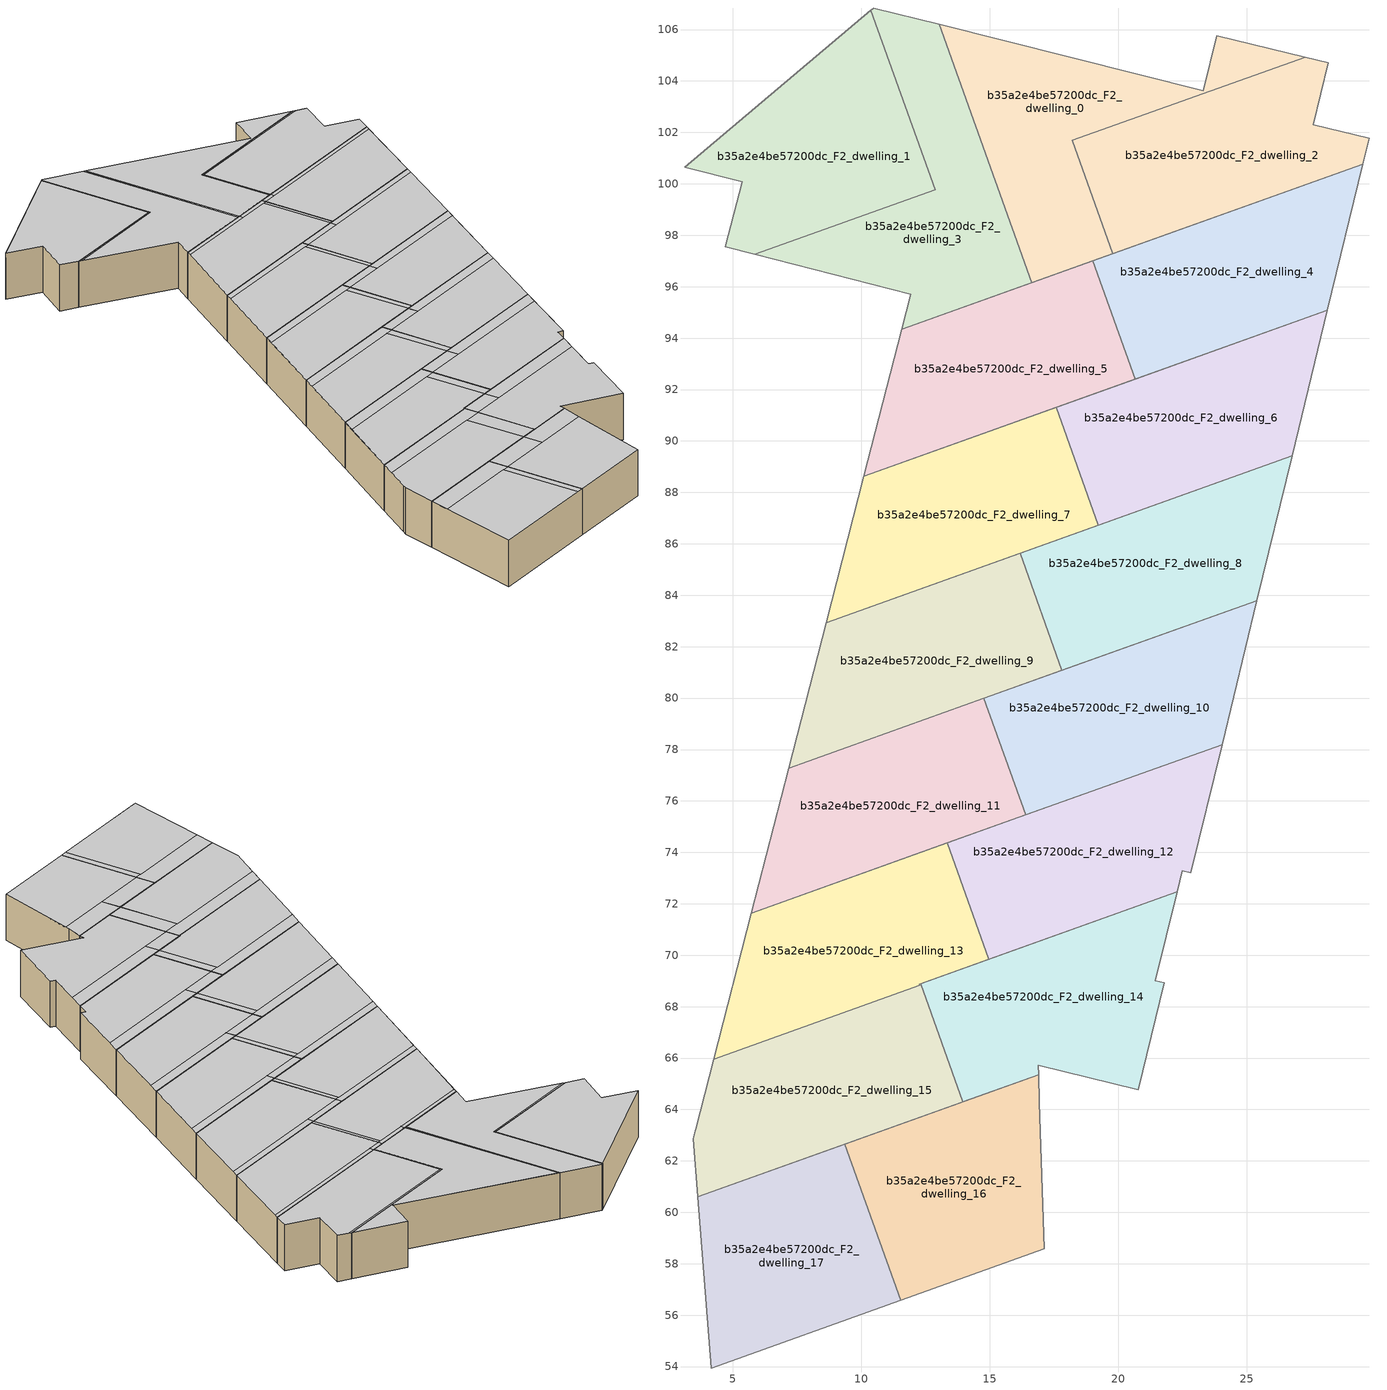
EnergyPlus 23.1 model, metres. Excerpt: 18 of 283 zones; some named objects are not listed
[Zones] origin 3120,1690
b35a2e4be57200dc_F2_dwelling_0
 floor to b35a2e4be57200dc_F1_dwelling_0 (EU_floor_Construction): 27.27,104.93 18.22,101.69 19.79,97.28 16.64,96.15 13.04,106.2 23.3,103.63 23.82,105.76 z6
 wall adiabatic (EU_wall_Construction): 27.27,104.93 23.82,105.76 23.3,103.63 13.04,106.2 / 16.64,96.15 19.79,97.28 z6:9
 wall to b35a2e4be57200dc_F2_dwelling_2 (EU_wall_Construction): 19.79,97.28 18.22,101.69 27.27,104.93 z6:9
 wall to b35a2e4be57200dc_F2_dwelling_3 (EU_wall_Construction): 13.04,106.2 16.64,96.15 z6:9
 ceiling to b35a2e4be57200dc_F3_dwelling_0 (EU_floor_Construction): 19.79,97.28 18.22,101.69 27.27,104.93 23.82,105.76 23.3,103.63 13.16,106.17 16.74,96.19 z9
 ceiling to b35a2e4be57200dc_F3_dwelling_3 (EU_floor_Construction): 16.74,96.19 13.16,106.17 13.04,106.2 16.64,96.15 z9
b35a2e4be57200dc_F2_dwelling_1
 floor to b35a2e4be57200dc_F1_dwelling_1 (EU_floor_Construction): 10.38,106.75 12.88,99.78 5.87,97.27 4.72,97.56 5.37,100.08 3.15,100.65 z6
 wall to b35a2e4be57200dc_F2_dwelling_3 (EU_wall_Construction): 5.87,97.27 12.88,99.78 10.38,106.75 z6:9
 wall adiabatic (EU_wall_Construction): 10.38,106.75 3.15,100.65 5.37,100.08 4.72,97.56 5.87,97.27 z6:9
 ceiling to b35a2e4be57200dc_F3_dwelling_1 (EU_floor_Construction): 12.88,99.78 10.38,106.75 3.15,100.65 5.37,100.08 4.72,97.56 5.87,97.27 z9
b35a2e4be57200dc_F2_dwelling_10
 floor to b35a2e4be57200dc_F1_dwelling_10 (EU_floor_Construction): 25.39,83.79 24.04,78.19 16.4,75.46 14.78,79.99 z6
 wall adiabatic (EU_wall_Construction): 16.4,75.46 24.04,78.19 25.39,83.79 14.78,79.99 z6:9
 wall to b35a2e4be57200dc_F2_dwelling_11 (EU_wall_Construction): 14.78,79.99 16.4,75.46 z6:9
 ceiling to b35a2e4be57200dc_F3_dwelling_10 (EU_floor_Construction): 24.04,78.19 25.2,82.99 15.01,79.34 16.4,75.46 z9
 ceiling to b35a2e4be57200dc_F3_dwelling_8 (EU_floor_Construction): 25.2,82.99 25.39,83.79 17.42,80.94 17.65,80.29 z9
 ceiling to b35a2e4be57200dc_F3_dwelling_9 (EU_floor_Construction): 17.65,80.29 17.47,80.8 17.42,80.94 14.78,79.99 15.01,79.34 z9
b35a2e4be57200dc_F2_dwelling_11
 floor to b35a2e4be57200dc_F1_dwelling_11 (EU_floor_Construction): 14.78,79.99 16.4,75.46 5.73,71.64 7.18,77.27 z6
 wall adiabatic (EU_wall_Construction): 14.78,79.99 7.18,77.27 5.73,71.64 16.4,75.46 z6:9
 ceiling to b35a2e4be57200dc_F3_dwelling_9 (EU_floor_Construction): 15.01,79.34 14.78,79.99 7.18,77.27 6.98,76.47 z9
 ceiling to b35a2e4be57200dc_F3_dwelling_10 (EU_floor_Construction): 16.4,75.46 15.01,79.34 14.53,79.17 15.92,75.29 z9
 ceiling adiabatic (EU_roof_Construction): 15.92,75.29 14.53,79.17 6.98,76.47 5.73,71.64 z9
b35a2e4be57200dc_F2_dwelling_12
 floor to b35a2e4be57200dc_F1_dwelling_12 (EU_floor_Construction): 24.04,78.19 22.83,73.21 22.49,73.29 22.29,72.46 14.97,69.84 13.35,74.37 z6
 wall to b35a2e4be57200dc_F2_dwelling_13 (EU_wall_Construction): 13.35,74.37 14.97,69.84 z6:9
 wall adiabatic (EU_wall_Construction): 14.97,69.84 22.29,72.46 22.49,73.29 22.83,73.21 24.04,78.19 13.35,74.37 z6:9
 ceiling to b35a2e4be57200dc_F3_dwelling_12 (EU_floor_Construction): 22.29,72.46 22.49,73.29 22.83,73.21 23.8,77.24 13.63,73.59 14.97,69.84 z9
 ceiling to b35a2e4be57200dc_F3_dwelling_10 (EU_floor_Construction): 23.8,77.24 24.04,78.19 15.92,75.29 16.2,74.51 z9
 ceiling to b35a2e4be57200dc_F3_dwelling_11 (EU_floor_Construction): 16.2,74.51 15.92,75.29 13.35,74.37 13.63,73.59 z9
b35a2e4be57200dc_F2_dwelling_13
 floor to b35a2e4be57200dc_F1_dwelling_13 (EU_floor_Construction): 13.35,74.37 14.97,69.84 12.26,68.88 12.28,68.83 4.27,65.96 5.73,71.64 z6
 wall adiabatic (EU_wall_Construction): 13.35,74.37 5.73,71.64 4.27,65.96 / 12.26,68.88 14.97,69.84 z6:9
 wall to b35a2e4be57200dc_F2_dwelling_15 (EU_wall_Construction): 4.27,65.96 12.28,68.83 12.26,68.88 z6:9
 ceiling to b35a2e4be57200dc_F3_dwelling_13 (EU_floor_Construction): 12.28,68.83 12.26,68.88 14.37,69.63 13.02,73.38 5.49,70.68 4.27,65.96 z9
 ceiling to b35a2e4be57200dc_F3_dwelling_11 (EU_floor_Construction): 13.63,73.59 13.35,74.37 5.73,71.64 5.49,70.68 z9
 ceiling to b35a2e4be57200dc_F3_dwelling_12 (EU_floor_Construction): 14.97,69.84 13.63,73.59 13.02,73.37 14.37,69.63 z9
b35a2e4be57200dc_F2_dwelling_14
 floor to b35a2e4be57200dc_F1_dwelling_14 (EU_floor_Construction): 22.29,72.46 21.45,69.01 21.79,68.93 20.78,64.78 16.89,65.72 16.9,65.35 13.96,64.29 12.31,68.89 z6
 wall adiabatic (EU_wall_Construction): 13.96,64.29 16.9,65.35 16.89,65.72 20.78,64.78 21.79,68.93 21.45,69.01 22.29,72.46 12.31,68.89 z6:9
 wall to b35a2e4be57200dc_F2_dwelling_15 (EU_wall_Construction): 12.31,68.89 13.96,64.29 z6:9
 ceiling to b35a2e4be57200dc_F3_dwelling_14 (EU_floor_Construction): 20.78,64.78 21.79,68.93 21.45,69.02 22.01,71.33 12.64,67.97 13.96,64.29 16.9,65.35 16.89,65.72 z9
 ceiling to b35a2e4be57200dc_F3_dwelling_12 (EU_floor_Construction): 22.01,71.33 22.29,72.46 14.37,69.63 14.69,68.71 z9
 ceiling to b35a2e4be57200dc_F3_dwelling_13 (EU_floor_Construction): 14.69,68.71 14.37,69.63 12.31,68.89 12.64,67.97 z9
b35a2e4be57200dc_F2_dwelling_15
 floor to b35a2e4be57200dc_F1_dwelling_15 (EU_floor_Construction): 12.31,68.89 13.96,64.29 13.91,64.28 3.65,60.6 3.47,62.87 3.55,63.17 3.57,63.23 4.27,65.96 12.28,68.83 12.26,68.88 z6
 wall adiabatic (EU_wall_Construction): 4.27,65.96 3.57,63.23 3.55,63.17 3.47,62.87 3.65,60.6 13.91,64.28 13.96,64.29 / 12.31,68.89 12.26,68.88 z6:9
 ceiling to b35a2e4be57200dc_F3_dwelling_15 (EU_floor_Construction): 12.83,63.89 11.51,67.57 3.99,64.88 3.57,63.23 3.56,63.19 3.47,62.87 3.65,60.6 z9
 ceiling to b35a2e4be57200dc_F3_dwelling_13 (EU_floor_Construction): 12.64,67.97 12.31,68.89 12.26,68.88 12.28,68.83 4.27,65.96 3.99,64.88 z9
 ceiling to b35a2e4be57200dc_F3_dwelling_14 (EU_floor_Construction): 13.96,64.29 12.64,67.97 11.51,67.57 12.83,63.89 z9
b35a2e4be57200dc_F2_dwelling_16
 floor to b35a2e4be57200dc_F1_dwelling_16 (EU_floor_Construction): 16.9,65.35 16.92,64.29 17.13,58.59 11.54,56.59 9.37,62.65 z6
 wall adiabatic (EU_wall_Construction): 11.54,56.59 17.13,58.59 16.92,64.29 16.9,65.35 9.37,62.65 z6:9
 wall to b35a2e4be57200dc_F2_dwelling_17 (EU_wall_Construction): 9.37,62.65 11.54,56.59 z6:9
 ceiling to b35a2e4be57200dc_F3_dwelling_16 (EU_floor_Construction): 17.13,58.59 16.93,64 9.8,61.45 11.54,56.59 z9
 ceiling to b35a2e4be57200dc_F3_dwelling_14 (EU_floor_Construction): 16.93,64 16.92,64.29 16.9,65.35 12.83,63.89 13.26,62.68 z9
 ceiling to b35a2e4be57200dc_F3_dwelling_15 (EU_floor_Construction): 13.26,62.68 12.83,63.89 9.37,62.65 9.8,61.45 z9
b35a2e4be57200dc_F2_dwelling_17
 floor to b35a2e4be57200dc_F1_dwelling_17 (EU_floor_Construction): 9.37,62.65 11.54,56.59 4.16,53.95 3.65,60.6 z6
 wall adiabatic (EU_wall_Construction): 9.37,62.65 3.65,60.6 4.16,53.95 11.54,56.59 z6:9
 ceiling to b35a2e4be57200dc_F3_dwelling_17 (EU_floor_Construction): 11.12,56.44 9.38,61.29 3.75,59.28 4.17,53.95 z9
 ceiling to b35a2e4be57200dc_F3_dwelling_15 (EU_floor_Construction): 9.8,61.45 9.37,62.65 3.65,60.6 3.75,59.28 z9
 ceiling to b35a2e4be57200dc_F3_dwelling_16 (EU_floor_Construction): 11.54,56.59 9.8,61.45 9.38,61.29 11.12,56.44 z9
b35a2e4be57200dc_F2_dwelling_2
 floor to b35a2e4be57200dc_F1_dwelling_2 (EU_floor_Construction): 28.17,104.71 27.59,102.3 29.76,101.77 29.51,100.76 19.79,97.28 18.22,101.69 27.27,104.93 z6
 wall adiabatic (EU_wall_Construction): 19.79,97.28 29.51,100.76 29.76,101.77 27.59,102.3 28.17,104.71 27.27,104.93 z6:9
 ceiling to b35a2e4be57200dc_F3_dwelling_2 (EU_floor_Construction): 29.51,100.76 29.76,101.77 27.59,102.3 28.17,104.71 27.48,104.88 18.33,101.6 19.87,97.31 z9
 ceiling to b35a2e4be57200dc_F3_dwelling_0 (EU_floor_Construction): 27.48,104.88 27.27,104.93 18.22,101.69 19.79,97.28 19.87,97.31 18.33,101.6 z9
b35a2e4be57200dc_F2_dwelling_3
 floor to b35a2e4be57200dc_F1_dwelling_3 (EU_floor_Construction): 13.04,106.2 16.64,96.15 11.58,94.34 11.93,95.71 5.87,97.27 12.88,99.78 10.38,106.75 10.48,106.84 z6
 wall adiabatic (EU_wall_Construction): 13.04,106.2 10.48,106.84 10.38,106.75 / 5.87,97.27 11.93,95.71 11.58,94.34 16.64,96.15 z6:9
 ceiling to b35a2e4be57200dc_F3_dwelling_3 (EU_floor_Construction): 16.64,96.15 13.04,106.2 10.48,106.84 10.43,106.79 12.97,99.69 6.08,97.21 11.93,95.71 11.58,94.34 z9
 ceiling to b35a2e4be57200dc_F3_dwelling_1 (EU_floor_Construction): 12.97,99.69 10.43,106.79 10.38,106.75 12.88,99.78 5.87,97.27 6.08,97.21 z9
b35a2e4be57200dc_F2_dwelling_4
 floor to b35a2e4be57200dc_F1_dwelling_4 (EU_floor_Construction): 29.51,100.76 28.13,95.08 20.66,92.4 19.01,97 z6
 wall adiabatic (EU_wall_Construction): 20.66,92.4 28.13,95.08 29.51,100.76 19.01,97 z6:9
 wall to b35a2e4be57200dc_F2_dwelling_5 (EU_wall_Construction): 19.01,97 20.66,92.4 z6:9
 ceiling to b35a2e4be57200dc_F3_dwelling_4 (EU_floor_Construction): 28.13,95.08 29.43,100.44 19.1,96.74 20.66,92.4 z9
 ceiling to b35a2e4be57200dc_F3_dwelling_0 (EU_floor_Construction): 19.96,97.05 19.87,97.31 19.01,97 19.1,96.74 z9
 ceiling adiabatic (EU_roof_Construction): 29.43,100.44 29.51,100.76 19.87,97.31 19.96,97.05 z9
b35a2e4be57200dc_F2_dwelling_5
 floor to b35a2e4be57200dc_F1_dwelling_5 (EU_floor_Construction): 19.01,97 20.66,92.4 10.11,88.62 11.58,94.34 z6
 wall adiabatic (EU_wall_Construction): 19.01,97 11.58,94.34 10.11,88.62 20.66,92.4 z6:9
 ceiling to b35a2e4be57200dc_F3_dwelling_5 (EU_floor_Construction): 20.44,92.32 18.89,96.66 11.5,94.02 10.11,88.62 z9
 ceiling to b35a2e4be57200dc_F3_dwelling_3 (EU_floor_Construction): 16.83,95.92 16.74,96.19 11.58,94.34 11.5,94.02 z9
 ceiling to b35a2e4be57200dc_F3_dwelling_0 (EU_floor_Construction): 19.1,96.74 19.01,97 16.74,96.19 16.83,95.92 z9
 ceiling to b35a2e4be57200dc_F3_dwelling_4 (EU_floor_Construction): 20.66,92.4 19.1,96.74 18.89,96.66 20.44,92.32 z9
b35a2e4be57200dc_F2_dwelling_6
 floor to b35a2e4be57200dc_F1_dwelling_6 (EU_floor_Construction): 28.13,95.08 26.76,89.42 19.23,86.72 17.59,91.3 z6
 wall adiabatic (EU_wall_Construction): 19.23,86.72 26.76,89.42 28.13,95.08 17.59,91.3 z6:9
 wall to b35a2e4be57200dc_F2_dwelling_7 (EU_wall_Construction): 17.59,91.3 19.23,86.72 z6:9
 ceiling to b35a2e4be57200dc_F3_dwelling_6 (EU_floor_Construction): 26.76,89.42 28.02,94.59 17.73,90.91 19.23,86.72 z9
 ceiling to b35a2e4be57200dc_F3_dwelling_4 (EU_floor_Construction): 28.02,94.59 28.13,95.08 20.44,92.32 20.58,91.93 z9
 ceiling to b35a2e4be57200dc_F3_dwelling_5 (EU_floor_Construction): 20.58,91.93 20.44,92.32 17.59,91.3 17.73,90.91 z9
b35a2e4be57200dc_F2_dwelling_7
 floor to b35a2e4be57200dc_F1_dwelling_7 (EU_floor_Construction): 17.59,91.3 19.23,86.72 8.64,82.93 10.11,88.62 z6
 wall adiabatic (EU_wall_Construction): 17.59,91.3 10.11,88.62 8.64,82.93 19.23,86.72 z6:9
 ceiling to b35a2e4be57200dc_F3_dwelling_7 (EU_floor_Construction): 18.93,86.61 17.43,90.8 9.98,88.14 8.64,82.93 z9
 ceiling to b35a2e4be57200dc_F3_dwelling_5 (EU_floor_Construction): 17.73,90.91 17.59,91.3 10.11,88.62 9.98,88.14 z9
 ceiling to b35a2e4be57200dc_F3_dwelling_6 (EU_floor_Construction): 19.23,86.72 17.73,90.91 17.43,90.8 18.93,86.61 z9
b35a2e4be57200dc_F2_dwelling_8
 floor to b35a2e4be57200dc_F1_dwelling_8 (EU_floor_Construction): 26.76,89.42 25.39,83.79 17.81,81.08 16.18,85.63 z6
 wall adiabatic (EU_wall_Construction): 17.81,81.08 25.39,83.79 26.76,89.42 16.18,85.63 z6:9
 wall to b35a2e4be57200dc_F2_dwelling_9 (EU_wall_Construction): 16.18,85.63 17.81,81.08 z6:9
 ceiling to b35a2e4be57200dc_F3_dwelling_8 (EU_floor_Construction): 25.39,83.79 26.6,88.78 16.37,85.11 17.81,81.08 z9
 ceiling to b35a2e4be57200dc_F3_dwelling_6 (EU_floor_Construction): 26.6,88.78 26.76,89.42 18.93,86.61 19.11,86.09 z9
 ceiling to b35a2e4be57200dc_F3_dwelling_7 (EU_floor_Construction): 19.11,86.09 18.93,86.61 16.18,85.63 16.37,85.11 z9
b35a2e4be57200dc_F2_dwelling_9
 floor to b35a2e4be57200dc_F1_dwelling_9 (EU_floor_Construction): 16.18,85.63 17.81,81.08 7.18,77.27 8.64,82.93 z6
 wall adiabatic (EU_wall_Construction): 16.18,85.63 8.64,82.93 7.18,77.27 17.81,81.08 z6:9
 ceiling to b35a2e4be57200dc_F3_dwelling_9 (EU_floor_Construction): 17.42,80.94 15.98,84.97 8.48,82.28 7.18,77.27 z9
 ceiling to b35a2e4be57200dc_F3_dwelling_7 (EU_floor_Construction): 16.37,85.11 16.18,85.63 8.64,82.93 8.48,82.28 z9
 ceiling to b35a2e4be57200dc_F3_dwelling_8 (EU_floor_Construction): 17.81,81.08 16.37,85.11 15.98,84.97 17.42,80.94 z9
[Building]
EU S2 Campaign: North Axis=0; Terrain=City; Solar Distribution=FullExterior
[Site:Location]
Helsinki-Vantaa.AP: Latitude=60.317; Longitude=24.963; Time Zone=2; Elevation=54.6
[SizingPeriod:WeatherFileDays]
AnnualSizingPeriod: Begin Month=1; Begin Day of Month=1; End Month=12; End Day of Month=31; Day of Week for Start Day=Monday; Use Weather File Daylight Saving Period=No; Use Weather File Rain and Snow Indicators=No
[MATERIAL]
EU_InternalMass_Material: Roughness=MediumRough; Thickness=0.1; Conductivity=1; Density=1800; Specific Heat=900; Thermal Absorptance=0.9; Solar Absorptance=0.7; Visible Absorptance=0.7
[MATERIAL:NOMASS] Roughness=MediumRough; Thermal Absorptance=0.9; Solar Absorptance=0.7; Visible Absorptance=0.7
Name | Thermal Resistance
EU_wall_NoMass | 5.91765
EU_roof_NoMass | 11.1778
EU_floor_NoMass | 6.2875
[CONSTRUCTION]
EU_wall_Construction: EU_wall_NoMass
EU_roof_Construction: EU_roof_NoMass
EU_floor_Construction: EU_floor_NoMass
EU_InternalMass_Construction: EU_InternalMass_Material
[ZONE] Type=1; Multiplier=1; Ceiling Height=autocalculate; Floor Area=autocalculate; Part of Total Floor Area=Yes
Name | Volume
b35a2e4be57200dc_F2_dwelling_0 | 139.996
b35a2e4be57200dc_F2_dwelling_1 | 140.023
b35a2e4be57200dc_F2_dwelling_10 | 139.991
b35a2e4be57200dc_F2_dwelling_11 | 139.993
b35a2e4be57200dc_F2_dwelling_12 | 140.019
b35a2e4be57200dc_F2_dwelling_13 | 141.281
b35a2e4be57200dc_F2_dwelling_14 | 144.832
b35a2e4be57200dc_F2_dwelling_15 | 145.047
b35a2e4be57200dc_F2_dwelling_16 | 134.462
b35a2e4be57200dc_F2_dwelling_17 | 134.453
b35a2e4be57200dc_F2_dwelling_2 | 140.013
b35a2e4be57200dc_F2_dwelling_3 | 140.01
b35a2e4be57200dc_F2_dwelling_4; b35a2e4be57200dc_F2_dwelling_9 | 140.009
b35a2e4be57200dc_F2_dwelling_5; b35a2e4be57200dc_F2_dwelling_7 | 140.016
b35a2e4be57200dc_F2_dwelling_6 | 140.03
b35a2e4be57200dc_F2_dwelling_8 | 140.008
[INTERNALMASS] Construction=EU_InternalMass_Construction
Name | Zone or ZoneList | Surface Area
b35a2e4be57200dc_F2_dwelling_0_EU_InternalMass | b35a2e4be57200dc_F2_dwelling_0 | 46.6614
b35a2e4be57200dc_F2_dwelling_1_EU_InternalMass | b35a2e4be57200dc_F2_dwelling_1 | 46.6747
b35a2e4be57200dc_F2_dwelling_2_EU_InternalMass | b35a2e4be57200dc_F2_dwelling_2 | 46.6709
b35a2e4be57200dc_F2_dwelling_3_EU_InternalMass | b35a2e4be57200dc_F2_dwelling_3 | 46.6712
b35a2e4be57200dc_F2_dwelling_4_EU_InternalMass | b35a2e4be57200dc_F2_dwelling_4 | 46.6711
b35a2e4be57200dc_F2_dwelling_5_EU_InternalMass | b35a2e4be57200dc_F2_dwelling_5 | 46.6737
b35a2e4be57200dc_F2_dwelling_6_EU_InternalMass | b35a2e4be57200dc_F2_dwelling_6 | 46.6776
b35a2e4be57200dc_F2_dwelling_7_EU_InternalMass | b35a2e4be57200dc_F2_dwelling_7 | 46.6709
b35a2e4be57200dc_F2_dwelling_8_EU_InternalMass | b35a2e4be57200dc_F2_dwelling_8 | 46.6715
b35a2e4be57200dc_F2_dwelling_9_EU_InternalMass | b35a2e4be57200dc_F2_dwelling_9 | 46.6699
b35a2e4be57200dc_F2_dwelling_10_EU_InternalMass | b35a2e4be57200dc_F2_dwelling_10 | 46.6635
b35a2e4be57200dc_F2_dwelling_11_EU_InternalMass | b35a2e4be57200dc_F2_dwelling_11 | 46.664
b35a2e4be57200dc_F2_dwelling_12_EU_InternalMass | b35a2e4be57200dc_F2_dwelling_12 | 46.6731
b35a2e4be57200dc_F2_dwelling_13_EU_InternalMass | b35a2e4be57200dc_F2_dwelling_13 | 47.0949
b35a2e4be57200dc_F2_dwelling_14_EU_InternalMass | b35a2e4be57200dc_F2_dwelling_14 | 48.2772
b35a2e4be57200dc_F2_dwelling_15_EU_InternalMass | b35a2e4be57200dc_F2_dwelling_15 | 48.3482
b35a2e4be57200dc_F2_dwelling_16_EU_InternalMass | b35a2e4be57200dc_F2_dwelling_16 | 44.8198
b35a2e4be57200dc_F2_dwelling_17_EU_InternalMass | b35a2e4be57200dc_F2_dwelling_17 | 44.819
[OTHEREQUIPMENT] Fuel Type=Electricity; Design Level Calculation Method=Watts/Area; Power per Zone Floor Area=1; Fraction Latent=0; Fraction Radiant=0; Fraction Lost=0; Carbon Dioxide Generation Rate=0; EndUse Subcategory=EU_Step8_InternalGains
Name | Zone or ZoneList or Space or SpaceList | Schedule
EU_Step8_InternalGain_b35a2e4be57200dc_F2_dwelling_0_f000 | b35a2e4be57200dc_F2_dwelling_0 | EU_Step8_GainSchedule_b35a2e4be57200dc_F2_dwelling_0_f000
EU_Step8_InternalGain_b35a2e4be57200dc_F2_dwelling_1_f000 | b35a2e4be57200dc_F2_dwelling_1 | EU_Step8_GainSchedule_b35a2e4be57200dc_F2_dwelling_1_f000
EU_Step8_InternalGain_b35a2e4be57200dc_F2_dwelling_2_f000 | b35a2e4be57200dc_F2_dwelling_2 | EU_Step8_GainSchedule_b35a2e4be57200dc_F2_dwelling_2_f000
EU_Step8_InternalGain_b35a2e4be57200dc_F2_dwelling_3_f000 | b35a2e4be57200dc_F2_dwelling_3 | EU_Step8_GainSchedule_b35a2e4be57200dc_F2_dwelling_3_f000
EU_Step8_InternalGain_b35a2e4be57200dc_F2_dwelling_4_f000 | b35a2e4be57200dc_F2_dwelling_4 | EU_Step8_GainSchedule_b35a2e4be57200dc_F2_dwelling_4_f000
EU_Step8_InternalGain_b35a2e4be57200dc_F2_dwelling_5_f000 | b35a2e4be57200dc_F2_dwelling_5 | EU_Step8_GainSchedule_b35a2e4be57200dc_F2_dwelling_5_f000
EU_Step8_InternalGain_b35a2e4be57200dc_F2_dwelling_6_f000 | b35a2e4be57200dc_F2_dwelling_6 | EU_Step8_GainSchedule_b35a2e4be57200dc_F2_dwelling_6_f000
EU_Step8_InternalGain_b35a2e4be57200dc_F2_dwelling_7_f000 | b35a2e4be57200dc_F2_dwelling_7 | EU_Step8_GainSchedule_b35a2e4be57200dc_F2_dwelling_7_f000
EU_Step8_InternalGain_b35a2e4be57200dc_F2_dwelling_8_f000 | b35a2e4be57200dc_F2_dwelling_8 | EU_Step8_GainSchedule_b35a2e4be57200dc_F2_dwelling_8_f000
EU_Step8_InternalGain_b35a2e4be57200dc_F2_dwelling_9_f000 | b35a2e4be57200dc_F2_dwelling_9 | EU_Step8_GainSchedule_b35a2e4be57200dc_F2_dwelling_9_f000
EU_Step8_InternalGain_b35a2e4be57200dc_F2_dwelling_10_f000 | b35a2e4be57200dc_F2_dwelling_10 | EU_Step8_GainSchedule_b35a2e4be57200dc_F2_dwelling_10_f000
EU_Step8_InternalGain_b35a2e4be57200dc_F2_dwelling_11_f000 | b35a2e4be57200dc_F2_dwelling_11 | EU_Step8_GainSchedule_b35a2e4be57200dc_F2_dwelling_11_f000
EU_Step8_InternalGain_b35a2e4be57200dc_F2_dwelling_12_f000 | b35a2e4be57200dc_F2_dwelling_12 | EU_Step8_GainSchedule_b35a2e4be57200dc_F2_dwelling_12_f000
EU_Step8_InternalGain_b35a2e4be57200dc_F2_dwelling_13_f000 | b35a2e4be57200dc_F2_dwelling_13 | EU_Step8_GainSchedule_b35a2e4be57200dc_F2_dwelling_13_f000
EU_Step8_InternalGain_b35a2e4be57200dc_F2_dwelling_14_f000 | b35a2e4be57200dc_F2_dwelling_14 | EU_Step8_GainSchedule_b35a2e4be57200dc_F2_dwelling_14_f000
EU_Step8_InternalGain_b35a2e4be57200dc_F2_dwelling_15_f000 | b35a2e4be57200dc_F2_dwelling_15 | EU_Step8_GainSchedule_b35a2e4be57200dc_F2_dwelling_15_f000
EU_Step8_InternalGain_b35a2e4be57200dc_F2_dwelling_16_f000 | b35a2e4be57200dc_F2_dwelling_16 | EU_Step8_GainSchedule_b35a2e4be57200dc_F2_dwelling_16_f000
EU_Step8_InternalGain_b35a2e4be57200dc_F2_dwelling_17_f000 | b35a2e4be57200dc_F2_dwelling_17 | EU_Step8_GainSchedule_b35a2e4be57200dc_F2_dwelling_17_f000
[ZONEVENTILATION:DESIGNFLOWRATE] Schedule=EU_AlwaysOn; Design Flow Rate Calculation Method=AirChanges/Hour; Air Changes per Hour=0.596421; Ventilation Type=Natural; Fan Pressure Rise=0; Fan Total Efficiency=1; Constant Term Coefficient=1; Temperature Term Coefficient=0; Velocity Term Coefficient=0; Velocity Squared Term Coefficient=0; Minimum Indoor Temperature=-100; Maximum Indoor Temperature=100; Delta Temperature=-100; Minimum Outdoor Temperature=-100; Maximum Outdoor Temperature=100; Maximum Wind Speed=40
Name | Zone or ZoneList or Space or SpaceList
EU_ConstantAir_b35a2e4be57200dc_F2_dwelling_0 | b35a2e4be57200dc_F2_dwelling_0
EU_ConstantAir_b35a2e4be57200dc_F2_dwelling_1 | b35a2e4be57200dc_F2_dwelling_1
EU_ConstantAir_b35a2e4be57200dc_F2_dwelling_2 | b35a2e4be57200dc_F2_dwelling_2
EU_ConstantAir_b35a2e4be57200dc_F2_dwelling_3 | b35a2e4be57200dc_F2_dwelling_3
EU_ConstantAir_b35a2e4be57200dc_F2_dwelling_4 | b35a2e4be57200dc_F2_dwelling_4
EU_ConstantAir_b35a2e4be57200dc_F2_dwelling_5 | b35a2e4be57200dc_F2_dwelling_5
EU_ConstantAir_b35a2e4be57200dc_F2_dwelling_6 | b35a2e4be57200dc_F2_dwelling_6
EU_ConstantAir_b35a2e4be57200dc_F2_dwelling_7 | b35a2e4be57200dc_F2_dwelling_7
EU_ConstantAir_b35a2e4be57200dc_F2_dwelling_8 | b35a2e4be57200dc_F2_dwelling_8
EU_ConstantAir_b35a2e4be57200dc_F2_dwelling_9 | b35a2e4be57200dc_F2_dwelling_9
EU_ConstantAir_b35a2e4be57200dc_F2_dwelling_10 | b35a2e4be57200dc_F2_dwelling_10
EU_ConstantAir_b35a2e4be57200dc_F2_dwelling_11 | b35a2e4be57200dc_F2_dwelling_11
EU_ConstantAir_b35a2e4be57200dc_F2_dwelling_12 | b35a2e4be57200dc_F2_dwelling_12
EU_ConstantAir_b35a2e4be57200dc_F2_dwelling_13 | b35a2e4be57200dc_F2_dwelling_13
EU_ConstantAir_b35a2e4be57200dc_F2_dwelling_14 | b35a2e4be57200dc_F2_dwelling_14
EU_ConstantAir_b35a2e4be57200dc_F2_dwelling_15 | b35a2e4be57200dc_F2_dwelling_15
EU_ConstantAir_b35a2e4be57200dc_F2_dwelling_16 | b35a2e4be57200dc_F2_dwelling_16
EU_ConstantAir_b35a2e4be57200dc_F2_dwelling_17 | b35a2e4be57200dc_F2_dwelling_17
[HVACTEMPLATE:ZONE:IDEALLOADSAIRSYSTEM] System Availability Schedule=EU_AlwaysOn; Maximum Heating Supply Air Temperature=50; Minimum Cooling Supply Air Temperature=13; Maximum Heating Supply Air Humidity Ratio=0.0156; Minimum Cooling Supply Air Humidity Ratio=0.0077; Heating Limit=NoLimit; Cooling Limit=NoLimit; Heating Availability Schedule=EU_AlwaysOn; Cooling Availability Schedule=EU_CoolingOff; Dehumidification Control Type=ConstantSensibleHeatRatio; Cooling Sensible Heat Ratio=0.7; Dehumidification Setpoint=60; Humidification Control Type=None; Humidification Setpoint=30; Outdoor Air Method=None; Outdoor Air Flow Rate per Person=0.00944; Outdoor Air Flow Rate per Zone Floor Area=0; Outdoor Air Flow Rate per Zone=0; Demand Controlled Ventilation Type=None; Outdoor Air Economizer Type=NoEconomizer; Heat Recovery Type=None; Sensible Heat Recovery Effectiveness=0.7; Latent Heat Recovery Effectiveness=0.65
Name | Template Thermostat
b35a2e4be57200dc_F2_dwelling_0 | EU_HeatOnly_b35a2e4be57200dc_F2_dwelling_0
b35a2e4be57200dc_F2_dwelling_1 | EU_HeatOnly_b35a2e4be57200dc_F2_dwelling_1
b35a2e4be57200dc_F2_dwelling_2 | EU_HeatOnly_b35a2e4be57200dc_F2_dwelling_2
b35a2e4be57200dc_F2_dwelling_3 | EU_HeatOnly_b35a2e4be57200dc_F2_dwelling_3
b35a2e4be57200dc_F2_dwelling_4 | EU_HeatOnly_b35a2e4be57200dc_F2_dwelling_4
b35a2e4be57200dc_F2_dwelling_5 | EU_HeatOnly_b35a2e4be57200dc_F2_dwelling_5
b35a2e4be57200dc_F2_dwelling_6 | EU_HeatOnly_b35a2e4be57200dc_F2_dwelling_6
b35a2e4be57200dc_F2_dwelling_7 | EU_HeatOnly_b35a2e4be57200dc_F2_dwelling_7
b35a2e4be57200dc_F2_dwelling_8 | EU_HeatOnly_b35a2e4be57200dc_F2_dwelling_8
b35a2e4be57200dc_F2_dwelling_9 | EU_HeatOnly_b35a2e4be57200dc_F2_dwelling_9
b35a2e4be57200dc_F2_dwelling_10 | EU_HeatOnly_b35a2e4be57200dc_F2_dwelling_10
b35a2e4be57200dc_F2_dwelling_11 | EU_HeatOnly_b35a2e4be57200dc_F2_dwelling_11
b35a2e4be57200dc_F2_dwelling_12 | EU_HeatOnly_b35a2e4be57200dc_F2_dwelling_12
b35a2e4be57200dc_F2_dwelling_13 | EU_HeatOnly_b35a2e4be57200dc_F2_dwelling_13
b35a2e4be57200dc_F2_dwelling_14 | EU_HeatOnly_b35a2e4be57200dc_F2_dwelling_14
b35a2e4be57200dc_F2_dwelling_15 | EU_HeatOnly_b35a2e4be57200dc_F2_dwelling_15
b35a2e4be57200dc_F2_dwelling_16 | EU_HeatOnly_b35a2e4be57200dc_F2_dwelling_16
b35a2e4be57200dc_F2_dwelling_17 | EU_HeatOnly_b35a2e4be57200dc_F2_dwelling_17
[SIZING:ZONE] Zone Cooling Design Supply Air Temperature Input Method=SupplyAirTemperature; Zone Cooling Design Supply Air Temperature=13; Zone Heating Design Supply Air Temperature Input Method=SupplyAirTemperature; Zone Heating Design Supply Air Temperature=50; Zone Cooling Design Supply Air Humidity Ratio=0.008; Zone Heating Design Supply Air Humidity Ratio=0.008; Cooling Design Air Flow Method=DesignDay; Cooling Design Air Flow Rate=0; Cooling Minimum Air Flow per Zone Floor Area=0.000762; Cooling Minimum Air Flow=0; Cooling Minimum Air Flow Fraction=0.2; Heating Design Air Flow Method=DesignDay; Heating Design Air Flow Rate=0; Heating Maximum Air Flow per Zone Floor Area=0.002032; Heating Maximum Air Flow=0.141576; Heating Maximum Air Flow Fraction=0.3; Account for Dedicated Outdoor Air System=No; Dedicated Outdoor Air System Control Strategy=NeutralSupplyAir; Dedicated Outdoor Air Low Setpoint Temperature for Design=autosize; Dedicated Outdoor Air High Setpoint Temperature for Design=autosize; Zone Load Sizing Method=Sensible Load Only No Latent Load; Zone Latent Cooling Design Supply Air Humidity Ratio Input Method=HumidityRatioDifference; Zone Cooling Design Supply Air Humidity Ratio Difference=0.005; Zone Latent Heating Design Supply Air Humidity Ratio Input Method=HumidityRatioDifference; Zone Humidification Design Supply Air Humidity Ratio Difference=0.005
b35a2e4be57200dc_F2_dwelling_0; b35a2e4be57200dc_F2_dwelling_1; b35a2e4be57200dc_F2_dwelling_2; b35a2e4be57200dc_F2_dwelling_3; b35a2e4be57200dc_F2_dwelling_4; b35a2e4be57200dc_F2_dwelling_5; b35a2e4be57200dc_F2_dwelling_6; b35a2e4be57200dc_F2_dwelling_7; b35a2e4be57200dc_F2_dwelling_8; b35a2e4be57200dc_F2_dwelling_9; b35a2e4be57200dc_F2_dwelling_10; b35a2e4be57200dc_F2_dwelling_11; b35a2e4be57200dc_F2_dwelling_12; b35a2e4be57200dc_F2_dwelling_13; b35a2e4be57200dc_F2_dwelling_14; b35a2e4be57200dc_F2_dwelling_15; b35a2e4be57200dc_F2_dwelling_16; b35a2e4be57200dc_F2_dwelling_17
[SCHEDULE:CONSTANT]
Name | Hourly Value
EU_AlwaysOn | 1
EU_CoolingOff | 0
[SCHEDULE:FILE] Column Number=1; Rows to Skip at Top=0; Number of Hours of Data=8760; Column Separator=Comma; Interpolate to Timestep=No; Minutes per Item=60; Adjust Schedule for Daylight Savings=Yes
Name | File
EU_Step8_GainSchedule_b35a2e4be57200dc_F2_dwelling_0_f000 | ../../schedules/b35a2e4be57200dc/b35a2e4be57200dc_F2_dwelling_0_f000_gain.csv
EU_Step8_GainSchedule_b35a2e4be57200dc_F2_dwelling_1_f000 | ../../schedules/b35a2e4be57200dc/b35a2e4be57200dc_F2_dwelling_1_f000_gain.csv
EU_Step8_GainSchedule_b35a2e4be57200dc_F2_dwelling_2_f000 | ../../schedules/b35a2e4be57200dc/b35a2e4be57200dc_F2_dwelling_2_f000_gain.csv
EU_Step8_GainSchedule_b35a2e4be57200dc_F2_dwelling_3_f000 | ../../schedules/b35a2e4be57200dc/b35a2e4be57200dc_F2_dwelling_3_f000_gain.csv
EU_Step8_GainSchedule_b35a2e4be57200dc_F2_dwelling_4_f000 | ../../schedules/b35a2e4be57200dc/b35a2e4be57200dc_F2_dwelling_4_f000_gain.csv
EU_Step8_GainSchedule_b35a2e4be57200dc_F2_dwelling_5_f000 | ../../schedules/b35a2e4be57200dc/b35a2e4be57200dc_F2_dwelling_5_f000_gain.csv
EU_Step8_GainSchedule_b35a2e4be57200dc_F2_dwelling_6_f000 | ../../schedules/b35a2e4be57200dc/b35a2e4be57200dc_F2_dwelling_6_f000_gain.csv
EU_Step8_GainSchedule_b35a2e4be57200dc_F2_dwelling_7_f000 | ../../schedules/b35a2e4be57200dc/b35a2e4be57200dc_F2_dwelling_7_f000_gain.csv
EU_Step8_GainSchedule_b35a2e4be57200dc_F2_dwelling_8_f000 | ../../schedules/b35a2e4be57200dc/b35a2e4be57200dc_F2_dwelling_8_f000_gain.csv
EU_Step8_GainSchedule_b35a2e4be57200dc_F2_dwelling_9_f000 | ../../schedules/b35a2e4be57200dc/b35a2e4be57200dc_F2_dwelling_9_f000_gain.csv
EU_Step8_GainSchedule_b35a2e4be57200dc_F2_dwelling_10_f000 | ../../schedules/b35a2e4be57200dc/b35a2e4be57200dc_F2_dwelling_10_f000_gain.csv
EU_Step8_GainSchedule_b35a2e4be57200dc_F2_dwelling_11_f000 | ../../schedules/b35a2e4be57200dc/b35a2e4be57200dc_F2_dwelling_11_f000_gain.csv
EU_Step8_GainSchedule_b35a2e4be57200dc_F2_dwelling_12_f000 | ../../schedules/b35a2e4be57200dc/b35a2e4be57200dc_F2_dwelling_12_f000_gain.csv
EU_Step8_GainSchedule_b35a2e4be57200dc_F2_dwelling_13_f000 | ../../schedules/b35a2e4be57200dc/b35a2e4be57200dc_F2_dwelling_13_f000_gain.csv
EU_Step8_GainSchedule_b35a2e4be57200dc_F2_dwelling_14_f000 | ../../schedules/b35a2e4be57200dc/b35a2e4be57200dc_F2_dwelling_14_f000_gain.csv
EU_Step8_GainSchedule_b35a2e4be57200dc_F2_dwelling_15_f000 | ../../schedules/b35a2e4be57200dc/b35a2e4be57200dc_F2_dwelling_15_f000_gain.csv
EU_Step8_GainSchedule_b35a2e4be57200dc_F2_dwelling_16_f000 | ../../schedules/b35a2e4be57200dc/b35a2e4be57200dc_F2_dwelling_16_f000_gain.csv
EU_Step8_GainSchedule_b35a2e4be57200dc_F2_dwelling_17_f000 | ../../schedules/b35a2e4be57200dc/b35a2e4be57200dc_F2_dwelling_17_f000_gain.csv
